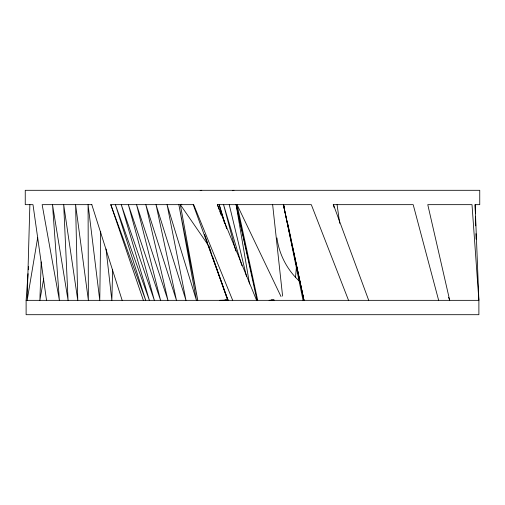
<?xml version="1.0" encoding="UTF-8"?>
<svg xmlns="http://www.w3.org/2000/svg" width="505" height="505" viewBox="0 0 505 505"><rect width="100%" height="100%" fill="white"/><g stroke="black" fill="none" stroke-linecap="round" stroke-linejoin="round"><path stroke-width="0.76" d="M100.684 231.322L99.769 300.342L88.085 204.658L88.375 300.342L75.592 204.658L77.776 300.342L63.693 204.658L68.08 300.342L52.507 204.658L59.394 300.342L42.149 204.658L91.891 204.658M112.634 269.752L111.845 300.342L106.044 248.997M29.871 204.658L27.156 300.342L37.723 237.331M41.208 261.912L39.87 300.342L43.67 278.735M46.542 300.342L32.995 204.658L25.25 204.658L25.25 190.303L479.75 190.303L479.75 204.658L475.104 204.658L478.885 300.342L478.885 314.697L26.115 314.697L26.115 300.342L28.034 273.678M28.312 269.752L28.539 266.615M295.513 277.277L296.416 267.088M232.691 300.342L193.686 204.658L110.791 204.658L145.705 300.342L115.405 204.658L149.379 300.342L121.282 204.658L154.347 300.342L128.358 204.658L160.558 300.342L136.565 204.658L167.957 300.342L145.819 204.658L176.46 300.342L156.026 204.658L185.985 300.342L167.073 204.658L196.439 300.342L178.858 204.658L197.771 300.342L180.335 204.658L181.844 204.254M232.414 190.707L233.929 190.303M200.226 190.675L201.754 190.303M228.039 300.077L219.782 300.33M269.108 300.33L274.164 300.008L271.242 299.882M219.277 209.853L217.402 204.658L311.314 204.658L348.538 300.342M333.205 204.658L413.191 204.658L438.649 300.342M26.115 300.342L478.885 300.342L472.005 204.658L427.773 204.658L449.696 300.342L448.623 297.376M225.041 299.818L228.033 299.945M299.175 280.925C287.048 269.771 279.113 254.261 276.948 237.943M180.335 204.658L208.887 246.08M281.014 296.561L237.053 204.658L257.702 300.342L236.113 204.658L249.508 284.006M217.402 204.658L256.591 300.342M368.713 300.342L333.42 204.658L334.209 207.694M193.238 204.658L228.02 300.342L212.529 256.578M219.808 211.336L221.152 215.042M208.59 245.455L210.957 252.128M204.557 234.326L207.422 242.488M208.464 245.455L227.711 300.342M110.791 204.658L143.376 300.342M91.809 204.658L122.153 300.342M226.657 228.765L219.189 204.658L224.605 223.494M241.876 265.687L223.576 204.658L235.803 250.979M229.238 204.658L246.554 276.614M236.113 204.658L257.007 300.342M303.978 300.342L283.387 204.658L303.978 300.342L292.414 245.556M283.949 205.428L284.599 208.514M287.856 223.949L291.114 239.383M291.442 240.923L292.092 244.01M283.457 204.658L303.05 300.342M337.075 204.658L339.688 223.33M272.612 204.411L282.598 296.075M475.129 204.658L475.375 213.287M475.464 216.424L475.729 225.836M475.95 233.676L476.108 239.168"/></g></svg>
